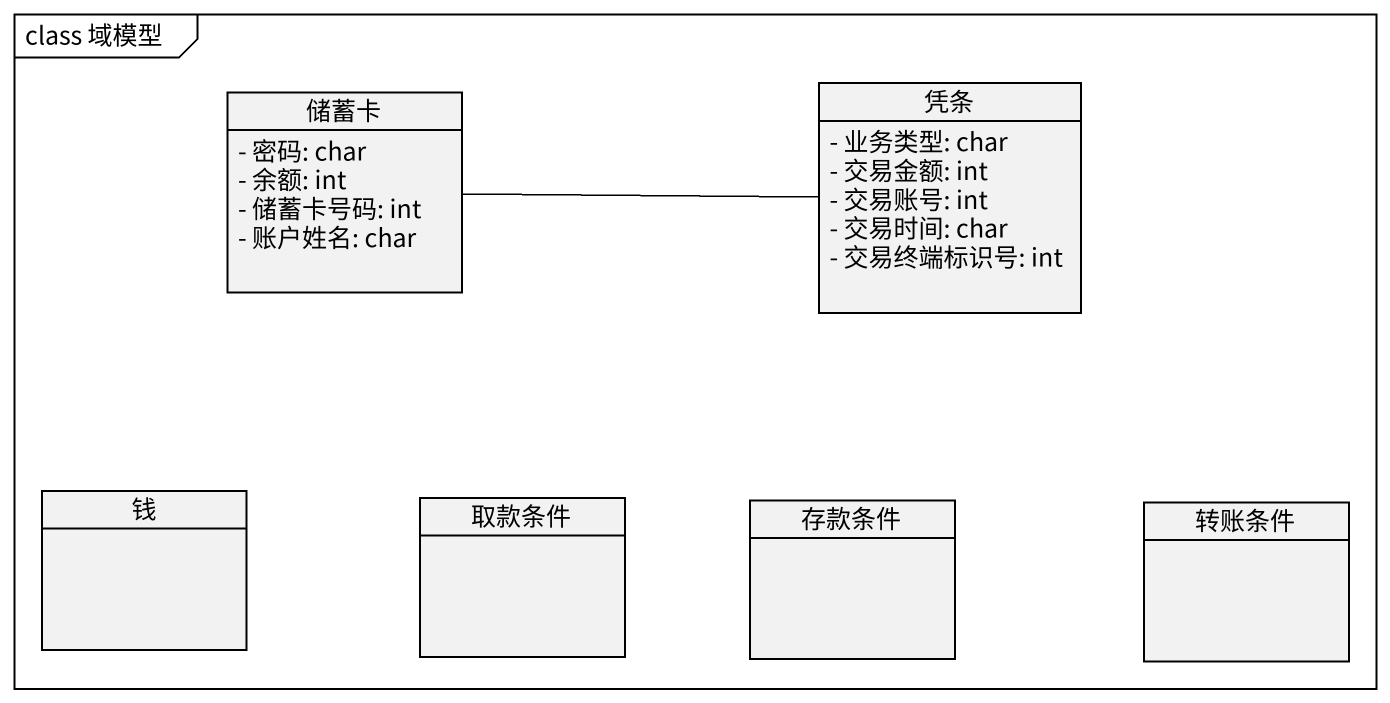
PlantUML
@startuml
mainframe class 域模型
hide circle
hide empty members
skinparam classAttributeIconSize 0
class 储蓄卡 {
  - 密码: char
  - 余额: int
  - 储蓄卡号码: int
  - 账户姓名: char
}
class 凭条 {
  - 业务类型: char
  - 交易金额: int
  - 交易账号: int
  - 交易时间: char
  - 交易终端标识号: int
}
class 钱
class 取款条件
class 存款条件
class 转账条件
储蓄卡 -right- 凭条
@enduml
